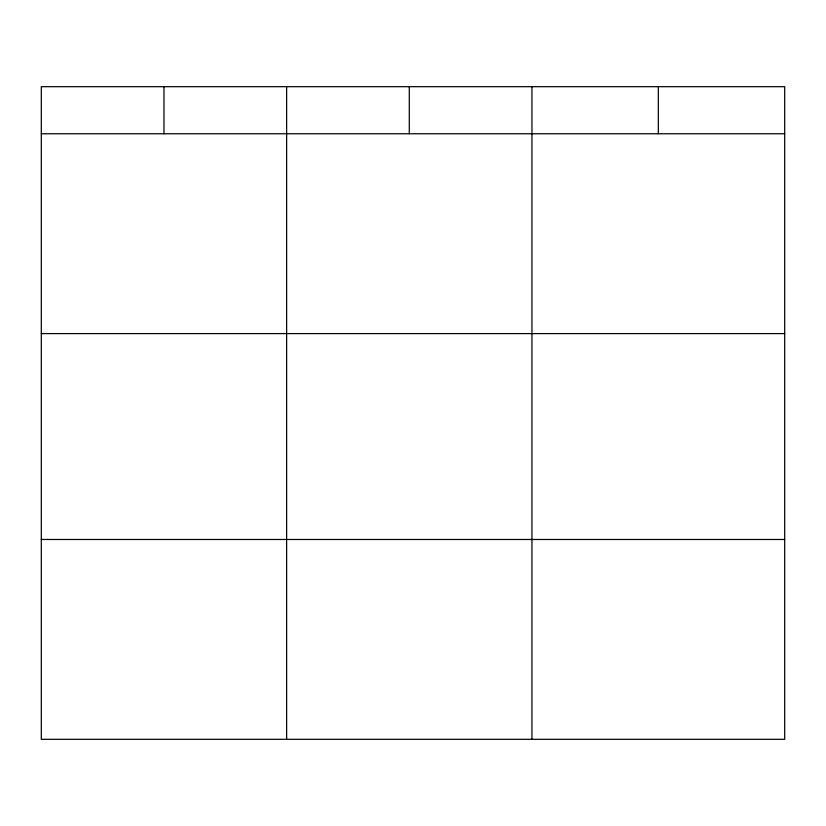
<?xml version="1.0" encoding="UTF-8"?>
<svg xmlns="http://www.w3.org/2000/svg" width="826" height="826" viewBox="0 0 826 826"><rect width="100%" height="100%" fill="white"/><g stroke="black" fill="none" stroke-linecap="round" stroke-linejoin="round"><path stroke-width="1.24" d="M784.7 333.601L784.7 86.678L41.3 86.678L41.3 739.322L784.7 739.322L784.7 333.601L41.3 333.601M41.3 133.76L784.7 133.76M41.3 539.481L784.7 539.481M658.322 86.678L658.322 133.76M531.944 86.678L531.944 739.322M409.283 86.678L409.283 133.76M286.622 86.678L286.622 739.322M163.961 86.678L163.961 133.76"/></g></svg>
